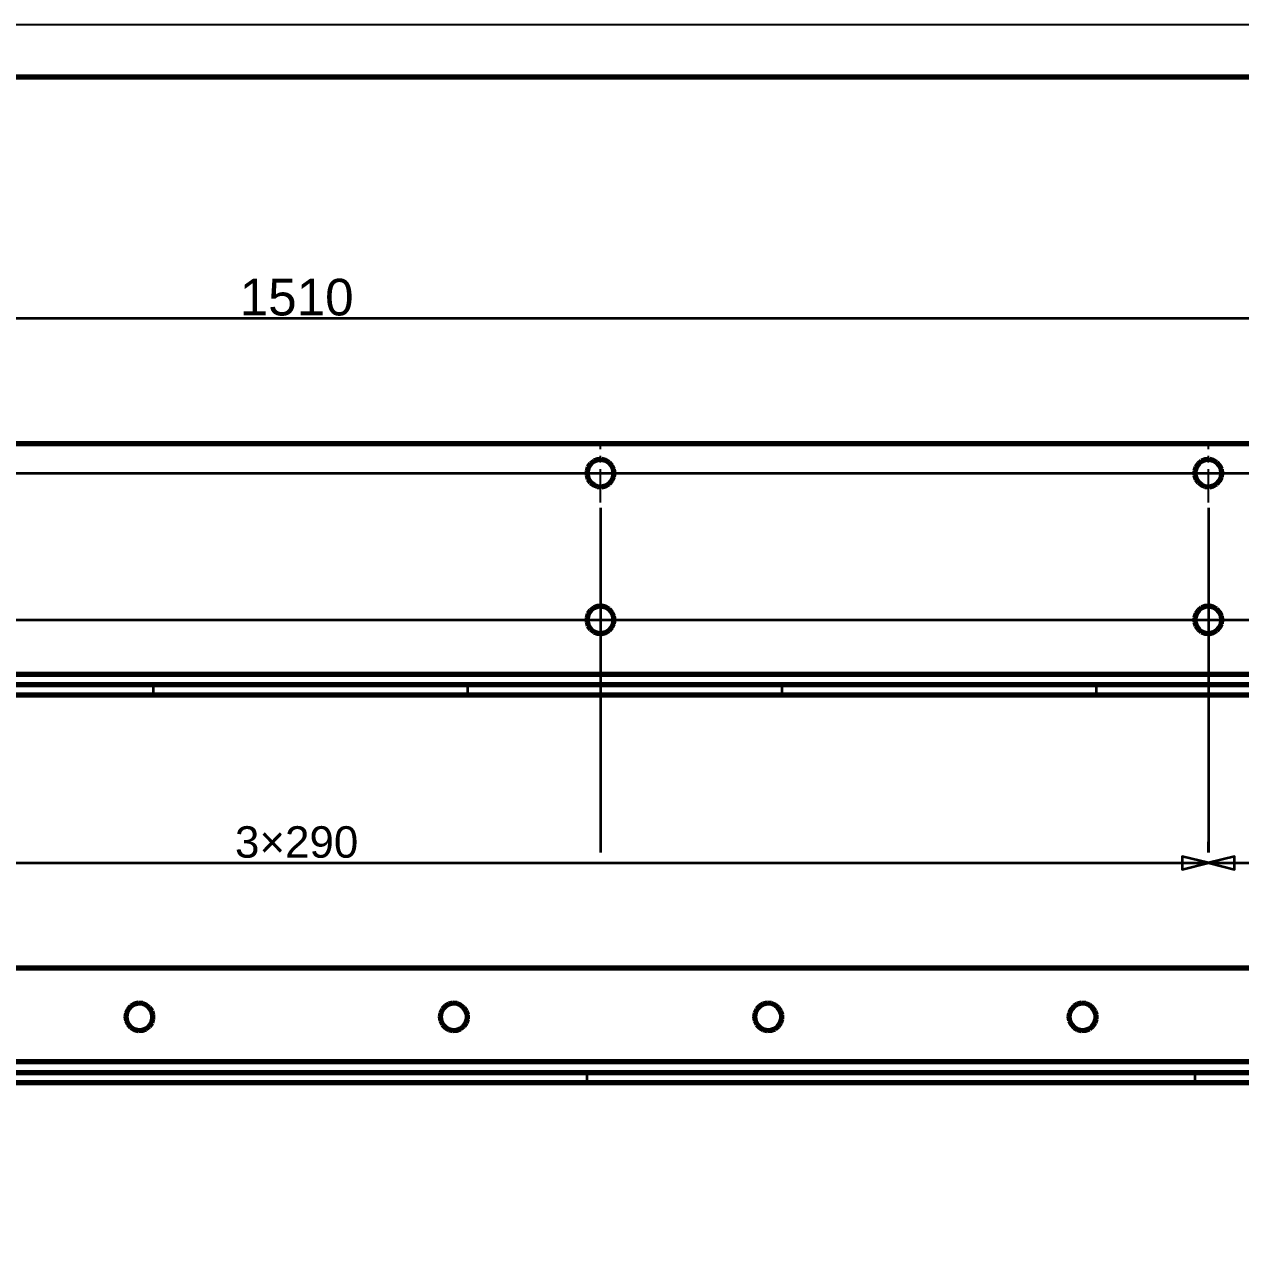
# Model space of a CAD drawing. Header units: millimetres. Extents: x 0 to 420, y 0 to 297.
# Drawn here: x 190.1 to 306.1, y 179.2 to 297 of the extents above; entities that cross this region are included whole.
import ezdxf
from ezdxf.enums import TextEntityAlignment as Align

# ---------------------------------------------------------------- set-up
doc = ezdxf.new("R2010")
doc.units = ezdxf.units.MM
doc.linetypes.add('CENTER', pattern=[5.08, 3.175, -0.635, 0.635, -0.635])
doc.linetypes.add('DASHED', pattern=[1.524, 1.27, -0.254])
doc.styles.add('GOST', font='Arial')

msp = doc.modelspace()

# ---------------------------------------------------------------- linework, layer by layer
at = {"color": 7, "lineweight": 35}
for p, q in [((65, 269), (367, 269)), ((74.3, 254.2), (382, 254.2)), ((132.3, 254.2), (382, 254.2)), ((190.3, 254.2), (382, 254.2)), ((248.3, 254.2), (382, 254.2)), ((245, 250.9), (245, 218)), ((303, 250.9), (303, 218)), ((74.3, 240.2), (382, 240.2)), ((132.3, 240.2), (382, 240.2)), ((190.3, 240.2), (382, 240.2)), ((248.3, 240.2), (382, 240.2)), ((245, 236.9), (245, 218)), ((303, 236.9), (303, 218)), ((303, 218), (303, 219)), ((303, 218), (303, 219)), ((129, 217), (303, 217)), ((303, 217), (367, 217))]:
    msp.add_line(p, q, dxfattribs=at)
at = {"color": 1, "lineweight": 70}
for p, q in [((367, 257), (65, 257)), ((243.83, 254.76), (243.71, 254.39)), ((244.05, 255.08), (243.83, 254.76)), ((244.35, 255.33), (244.05, 255.08)), ((244.71, 255.47), (244.35, 255.33)), ((245.1, 255.5), (244.71, 255.47)), ((245.47, 255.41), (245.1, 255.5)), ((245.81, 255.22), (245.47, 255.41)), ((246.07, 254.93), (245.81, 255.22)), ((246.24, 254.58), (246.07, 254.93)), ((246.3, 254.2), (246.24, 254.58)), ((301.83, 254.76), (301.71, 254.39)), ((302.05, 255.08), (301.83, 254.76)), ((302.35, 255.33), (302.05, 255.08)), ((302.71, 255.47), (302.35, 255.33)), ((303.1, 255.5), (302.71, 255.47)), ((303.47, 255.41), (303.1, 255.5)), ((303.81, 255.22), (303.47, 255.41)), ((304.07, 254.93), (303.81, 255.22)), ((304.24, 254.58), (304.07, 254.93)), ((304.3, 254.2), (304.24, 254.58)), ((243.71, 254.39), (243.71, 254.01)), ((243.71, 254.01), (243.83, 253.64)), ((243.83, 253.64), (244.05, 253.32)), ((245.81, 253.18), (246.07, 253.47)), ((246.07, 253.47), (246.24, 253.82)), ((246.24, 253.82), (246.3, 254.2)), ((301.71, 254.39), (301.71, 254.01)), ((301.71, 254.01), (301.83, 253.64)), ((301.83, 253.64), (302.05, 253.32)), ((303.81, 253.18), (304.07, 253.47)), ((304.07, 253.47), (304.24, 253.82)), ((304.24, 253.82), (304.3, 254.2)), ((244.05, 253.32), (244.35, 253.07)), ((244.35, 253.07), (244.71, 252.93)), ((244.71, 252.93), (245.1, 252.9)), ((245.1, 252.9), (245.47, 252.99)), ((245.47, 252.99), (245.81, 253.18)), ((302.05, 253.32), (302.35, 253.07)), ((302.35, 253.07), (302.71, 252.93)), ((302.71, 252.93), (303.1, 252.9)), ((303.1, 252.9), (303.47, 252.99)), ((303.47, 252.99), (303.81, 253.18)), ((243.83, 240.76), (243.71, 240.39)), ((243.71, 240.39), (243.71, 240.01)), ((244.05, 241.08), (243.83, 240.76)), ((244.35, 241.33), (244.05, 241.08)), ((244.71, 241.47), (244.35, 241.33)), ((245.1, 241.5), (244.71, 241.47)), ((245.47, 241.41), (245.1, 241.5)), ((245.81, 241.22), (245.47, 241.41)), ((246.07, 240.93), (245.81, 241.22)), ((246.24, 240.58), (246.07, 240.93)), ((246.3, 240.2), (246.24, 240.58)), ((301.83, 240.76), (301.71, 240.39)), ((301.71, 240.39), (301.71, 240.01)), ((302.05, 241.08), (301.83, 240.76)), ((302.35, 241.33), (302.05, 241.08)), ((302.71, 241.47), (302.35, 241.33)), ((303.1, 241.5), (302.71, 241.47)), ((303.47, 241.41), (303.1, 241.5)), ((303.81, 241.22), (303.47, 241.41)), ((304.07, 240.93), (303.81, 241.22)), ((304.24, 240.58), (304.07, 240.93)), ((304.3, 240.2), (304.24, 240.58)), ((243.71, 240.01), (243.83, 239.64)), ((243.83, 239.64), (244.05, 239.32)), ((244.05, 239.32), (244.35, 239.07)), ((245.81, 239.18), (246.07, 239.47)), ((246.07, 239.47), (246.24, 239.82)), ((246.24, 239.82), (246.3, 240.2)), ((301.71, 240.01), (301.83, 239.64)), ((301.83, 239.64), (302.05, 239.32)), ((302.05, 239.32), (302.35, 239.07)), ((303.81, 239.18), (304.07, 239.47)), ((304.07, 239.47), (304.24, 239.82)), ((304.24, 239.82), (304.3, 240.2)), ((244.35, 239.07), (244.71, 238.93)), ((244.71, 238.93), (245.1, 238.9)), ((245.1, 238.9), (245.47, 238.99)), ((245.47, 238.99), (245.81, 239.18)), ((302.35, 239.07), (302.71, 238.93)), ((302.71, 238.93), (303.1, 238.9)), ((303.1, 238.9), (303.47, 238.99)), ((303.47, 238.99), (303.81, 239.18)), ((65, 235), (367, 235)), ((367, 234), (65, 234)), ((367, 233), (65, 233)), ((65, 207), (367, 207)), ((199.76, 202.68), (199.7, 202.3)), ((199.93, 203.03), (199.76, 202.68)), ((200.19, 203.32), (199.93, 203.03)), ((200.53, 203.51), (200.19, 203.32)), ((200.9, 203.6), (200.53, 203.51)), ((201.29, 203.57), (200.9, 203.6)), ((201.65, 203.43), (201.29, 203.57)), ((201.95, 203.18), (201.65, 203.43)), ((202.17, 202.86), (201.95, 203.18)), ((202.29, 202.49), (202.17, 202.86)), ((229.76, 202.68), (229.7, 202.3)), ((229.93, 203.03), (229.76, 202.68)), ((230.19, 203.32), (229.93, 203.03)), ((230.53, 203.51), (230.19, 203.32)), ((230.9, 203.6), (230.53, 203.51)), ((231.29, 203.57), (230.9, 203.6)), ((231.65, 203.43), (231.29, 203.57)), ((231.95, 203.18), (231.65, 203.43)), ((232.17, 202.86), (231.95, 203.18)), ((232.29, 202.49), (232.17, 202.86)), ((259.76, 202.68), (259.7, 202.3)), ((259.93, 203.03), (259.76, 202.68)), ((260.19, 203.32), (259.93, 203.03)), ((260.53, 203.51), (260.19, 203.32)), ((260.9, 203.6), (260.53, 203.51)), ((261.29, 203.57), (260.9, 203.6)), ((261.65, 203.43), (261.29, 203.57)), ((261.95, 203.18), (261.65, 203.43)), ((262.17, 202.86), (261.95, 203.18)), ((262.29, 202.49), (262.17, 202.86)), ((289.76, 202.68), (289.7, 202.3)), ((289.93, 203.03), (289.76, 202.68)), ((290.19, 203.32), (289.93, 203.03)), ((290.53, 203.51), (290.19, 203.32)), ((290.9, 203.6), (290.53, 203.51)), ((291.29, 203.57), (290.9, 203.6)), ((291.65, 203.43), (291.29, 203.57)), ((291.95, 203.18), (291.65, 203.43)), ((292.17, 202.86), (291.95, 203.18)), ((292.29, 202.49), (292.17, 202.86)), ((199.7, 202.3), (199.76, 201.92)), ((199.76, 201.92), (199.93, 201.57)), ((199.93, 201.57), (200.19, 201.28)), ((201.95, 201.42), (202.17, 201.74)), ((202.17, 201.74), (202.29, 202.11)), ((202.29, 202.11), (202.29, 202.49)), ((229.7, 202.3), (229.76, 201.92)), ((229.76, 201.92), (229.93, 201.57)), ((229.93, 201.57), (230.19, 201.28)), ((231.95, 201.42), (232.17, 201.74)), ((232.17, 201.74), (232.29, 202.11)), ((232.29, 202.11), (232.29, 202.49)), ((259.7, 202.3), (259.76, 201.92)), ((259.76, 201.92), (259.93, 201.57)), ((259.93, 201.57), (260.19, 201.28)), ((261.95, 201.42), (262.17, 201.74)), ((262.17, 201.74), (262.29, 202.11)), ((262.29, 202.11), (262.29, 202.49)), ((289.7, 202.3), (289.76, 201.92)), ((289.76, 201.92), (289.93, 201.57)), ((289.93, 201.57), (290.19, 201.28)), ((291.95, 201.42), (292.17, 201.74)), ((292.17, 201.74), (292.29, 202.11)), ((292.29, 202.11), (292.29, 202.49)), ((200.19, 201.28), (200.53, 201.09)), ((200.53, 201.09), (200.9, 201)), ((200.9, 201), (201.29, 201.03)), ((201.29, 201.03), (201.65, 201.17)), ((201.65, 201.17), (201.95, 201.42)), ((230.19, 201.28), (230.53, 201.09)), ((230.53, 201.09), (230.9, 201)), ((230.9, 201), (231.29, 201.03)), ((231.29, 201.03), (231.65, 201.17)), ((231.65, 201.17), (231.95, 201.42)), ((260.19, 201.28), (260.53, 201.09)), ((260.53, 201.09), (260.9, 201)), ((260.9, 201), (261.29, 201.03)), ((261.29, 201.03), (261.65, 201.17)), ((261.65, 201.17), (261.95, 201.42)), ((290.19, 201.28), (290.53, 201.09)), ((290.53, 201.09), (290.9, 201)), ((290.9, 201), (291.29, 201.03)), ((291.29, 201.03), (291.65, 201.17)), ((291.65, 201.17), (291.95, 201.42)), ((367, 198), (65, 198)), ((65, 197), (367, 197)), ((367, 196), (65, 196))]:
    msp.add_line(p, q, dxfattribs=at)
at = {"color": 5, "linetype": 'DASHED', "lineweight": 35}
for p, q in [((65, 257), (367, 257)), ((243.71, 254.39), (243.83, 254.76)), ((243.83, 254.76), (244.05, 255.08)), ((244.05, 255.08), (244.35, 255.33)), ((244.35, 255.33), (244.71, 255.47)), ((244.71, 255.47), (245.1, 255.5)), ((245.1, 255.5), (245.47, 255.41)), ((245.47, 255.41), (245.81, 255.22)), ((245.81, 255.22), (246.07, 254.93)), ((246.07, 254.93), (246.24, 254.58)), ((246.24, 254.58), (246.3, 254.2)), ((301.71, 254.39), (301.83, 254.76)), ((301.83, 254.76), (302.05, 255.08)), ((302.05, 255.08), (302.35, 255.33)), ((302.35, 255.33), (302.71, 255.47)), ((302.71, 255.47), (303.1, 255.5)), ((303.1, 255.5), (303.47, 255.41)), ((303.47, 255.41), (303.81, 255.22)), ((303.81, 255.22), (304.07, 254.93)), ((304.07, 254.93), (304.24, 254.58)), ((304.24, 254.58), (304.3, 254.2)), ((243.71, 254.01), (243.71, 254.39)), ((243.83, 253.64), (243.71, 254.01)), ((244.05, 253.32), (243.83, 253.64)), ((246.07, 253.47), (245.81, 253.18)), ((246.24, 253.82), (246.07, 253.47)), ((246.3, 254.2), (246.24, 253.82)), ((301.71, 254.01), (301.71, 254.39)), ((301.83, 253.64), (301.71, 254.01)), ((302.05, 253.32), (301.83, 253.64)), ((304.07, 253.47), (303.81, 253.18)), ((304.24, 253.82), (304.07, 253.47)), ((304.3, 254.2), (304.24, 253.82)), ((244.35, 253.07), (244.05, 253.32)), ((244.71, 252.93), (244.35, 253.07)), ((245.1, 252.9), (244.71, 252.93)), ((245.47, 252.99), (245.1, 252.9)), ((245.81, 253.18), (245.47, 252.99)), ((302.35, 253.07), (302.05, 253.32)), ((302.71, 252.93), (302.35, 253.07)), ((303.1, 252.9), (302.71, 252.93)), ((303.47, 252.99), (303.1, 252.9)), ((303.81, 253.18), (303.47, 252.99)), ((243.71, 240.39), (243.83, 240.76)), ((243.71, 240.01), (243.71, 240.39)), ((243.83, 240.76), (244.05, 241.08)), ((244.05, 241.08), (244.35, 241.33)), ((244.35, 241.33), (244.71, 241.47)), ((244.71, 241.47), (245.1, 241.5)), ((245.1, 241.5), (245.47, 241.41)), ((245.47, 241.41), (245.81, 241.22)), ((245.81, 241.22), (246.07, 240.93)), ((246.07, 240.93), (246.24, 240.58)), ((246.24, 240.58), (246.3, 240.2)), ((301.71, 240.39), (301.83, 240.76)), ((301.71, 240.01), (301.71, 240.39)), ((301.83, 240.76), (302.05, 241.08)), ((302.05, 241.08), (302.35, 241.33)), ((302.35, 241.33), (302.71, 241.47)), ((302.71, 241.47), (303.1, 241.5)), ((303.1, 241.5), (303.47, 241.41)), ((303.47, 241.41), (303.81, 241.22)), ((303.81, 241.22), (304.07, 240.93)), ((304.07, 240.93), (304.24, 240.58)), ((304.24, 240.58), (304.3, 240.2)), ((243.83, 239.64), (243.71, 240.01)), ((244.05, 239.32), (243.83, 239.64)), ((244.35, 239.07), (244.05, 239.32)), ((246.07, 239.47), (245.81, 239.18)), ((246.24, 239.82), (246.07, 239.47)), ((246.3, 240.2), (246.24, 239.82)), ((301.83, 239.64), (301.71, 240.01)), ((302.05, 239.32), (301.83, 239.64)), ((302.35, 239.07), (302.05, 239.32)), ((304.07, 239.47), (303.81, 239.18)), ((304.24, 239.82), (304.07, 239.47)), ((304.3, 240.2), (304.24, 239.82)), ((244.71, 238.93), (244.35, 239.07)), ((245.1, 238.9), (244.71, 238.93)), ((245.47, 238.99), (245.1, 238.9)), ((245.81, 239.18), (245.47, 238.99)), ((302.71, 238.93), (302.35, 239.07)), ((303.1, 238.9), (302.71, 238.93)), ((303.47, 238.99), (303.1, 238.9)), ((303.81, 239.18), (303.47, 238.99)), ((65, 234), (367, 234)), ((199.73, 234), (199.7, 234)), ((199.7, 234), (199.73, 234)), ((199.83, 234), (199.73, 234)), ((199.73, 234), (199.83, 234)), ((199.98, 234), (199.83, 234)), ((199.83, 234), (199.98, 234)), ((200.19, 234), (199.98, 234)), ((199.98, 234), (200.19, 234)), ((200.44, 234), (200.19, 234)), ((200.19, 234), (200.44, 234)), ((200.71, 234), (200.44, 234)), ((200.44, 234), (200.71, 234)), ((201, 234), (200.71, 234)), ((200.71, 234), (201, 234)), ((201.29, 234), (201, 234)), ((201, 234), (201.29, 234)), ((201.56, 234), (201.29, 234)), ((201.29, 234), (201.56, 234)), ((201.81, 234), (201.56, 234)), ((201.56, 234), (201.81, 234)), ((202.02, 234), (201.81, 234)), ((201.81, 234), (202.02, 234)), ((202.17, 234), (202.02, 234)), ((202.02, 234), (202.17, 234)), ((202.27, 234), (202.17, 234)), ((202.17, 234), (202.27, 234)), ((202.3, 234), (202.27, 234)), ((202.27, 234), (202.3, 234)), ((202.3, 234), (202.3, 233)), ((229.73, 234), (229.7, 234)), ((229.7, 234), (229.73, 234)), ((229.83, 234), (229.73, 234)), ((229.73, 234), (229.83, 234)), ((229.98, 234), (229.83, 234)), ((229.83, 234), (229.98, 234)), ((230.19, 234), (229.98, 234)), ((229.98, 234), (230.19, 234)), ((230.44, 234), (230.19, 234)), ((230.19, 234), (230.44, 234)), ((230.71, 234), (230.44, 234)), ((230.44, 234), (230.71, 234)), ((231, 234), (230.71, 234)), ((230.71, 234), (231, 234)), ((231.29, 234), (231, 234)), ((231, 234), (231.29, 234)), ((231.56, 234), (231.29, 234)), ((231.29, 234), (231.56, 234)), ((231.81, 234), (231.56, 234)), ((231.56, 234), (231.81, 234)), ((232.02, 234), (231.81, 234)), ((231.81, 234), (232.02, 234)), ((232.17, 234), (232.02, 234)), ((232.02, 234), (232.17, 234)), ((232.27, 234), (232.17, 234)), ((232.17, 234), (232.27, 234)), ((232.3, 234), (232.27, 234)), ((232.27, 234), (232.3, 234)), ((232.3, 234), (232.3, 233)), ((259.73, 234), (259.7, 234)), ((259.7, 234), (259.73, 234)), ((259.83, 234), (259.73, 234)), ((259.73, 234), (259.83, 234)), ((259.98, 234), (259.83, 234)), ((259.83, 234), (259.98, 234)), ((260.19, 234), (259.98, 234)), ((259.98, 234), (260.19, 234)), ((260.44, 234), (260.19, 234)), ((260.19, 234), (260.44, 234)), ((260.71, 234), (260.44, 234)), ((260.44, 234), (260.71, 234)), ((261, 234), (260.71, 234)), ((260.71, 234), (261, 234)), ((261.29, 234), (261, 234)), ((261, 234), (261.29, 234)), ((261.56, 234), (261.29, 234)), ((261.29, 234), (261.56, 234)), ((261.81, 234), (261.56, 234)), ((261.56, 234), (261.81, 234)), ((262.02, 234), (261.81, 234)), ((261.81, 234), (262.02, 234)), ((262.17, 234), (262.02, 234)), ((262.02, 234), (262.17, 234)), ((262.27, 234), (262.17, 234)), ((262.17, 234), (262.27, 234)), ((262.3, 234), (262.27, 234)), ((262.27, 234), (262.3, 234)), ((262.3, 234), (262.3, 233)), ((289.73, 234), (289.7, 234)), ((289.7, 234), (289.73, 234)), ((289.83, 234), (289.73, 234)), ((289.73, 234), (289.83, 234)), ((289.98, 234), (289.83, 234)), ((289.83, 234), (289.98, 234)), ((290.19, 234), (289.98, 234)), ((289.98, 234), (290.19, 234)), ((290.44, 234), (290.19, 234)), ((290.19, 234), (290.44, 234)), ((290.71, 234), (290.44, 234)), ((290.44, 234), (290.71, 234)), ((291, 234), (290.71, 234)), ((290.71, 234), (291, 234)), ((291.29, 234), (291, 234)), ((291, 234), (291.29, 234)), ((291.56, 234), (291.29, 234)), ((291.29, 234), (291.56, 234)), ((291.81, 234), (291.56, 234)), ((291.56, 234), (291.81, 234)), ((292.02, 234), (291.81, 234)), ((291.81, 234), (292.02, 234)), ((292.17, 234), (292.02, 234)), ((292.02, 234), (292.17, 234)), ((292.27, 234), (292.17, 234)), ((292.17, 234), (292.27, 234)), ((292.3, 234), (292.27, 234)), ((292.27, 234), (292.3, 234)), ((292.3, 234), (292.3, 233)), ((367, 233), (65, 233)), ((199.73, 233), (199.7, 233)), ((199.7, 233), (199.73, 233)), ((199.83, 233), (199.73, 233)), ((199.73, 233), (199.83, 233)), ((199.98, 233), (199.83, 233)), ((199.83, 233), (199.98, 233)), ((200.19, 233), (199.98, 233)), ((199.98, 233), (200.19, 233)), ((200.44, 233), (200.19, 233)), ((200.19, 233), (200.44, 233)), ((200.71, 233), (200.44, 233)), ((200.44, 233), (200.71, 233)), ((201, 233), (200.71, 233)), ((200.71, 233), (201, 233)), ((201.29, 233), (201, 233)), ((201, 233), (201.29, 233)), ((201.56, 233), (201.29, 233)), ((201.29, 233), (201.56, 233)), ((201.81, 233), (201.56, 233)), ((201.56, 233), (201.81, 233)), ((202.02, 233), (201.81, 233)), ((201.81, 233), (202.02, 233)), ((202.17, 233), (202.02, 233)), ((202.02, 233), (202.17, 233)), ((202.27, 233), (202.17, 233)), ((202.17, 233), (202.27, 233)), ((202.3, 233), (202.27, 233)), ((202.27, 233), (202.3, 233)), ((229.73, 233), (229.7, 233)), ((229.7, 233), (229.73, 233)), ((229.83, 233), (229.73, 233)), ((229.73, 233), (229.83, 233)), ((229.98, 233), (229.83, 233)), ((229.83, 233), (229.98, 233)), ((230.19, 233), (229.98, 233)), ((229.98, 233), (230.19, 233)), ((230.44, 233), (230.19, 233)), ((230.19, 233), (230.44, 233)), ((230.71, 233), (230.44, 233)), ((230.44, 233), (230.71, 233)), ((231, 233), (230.71, 233)), ((230.71, 233), (231, 233)), ((231.29, 233), (231, 233)), ((231, 233), (231.29, 233)), ((231.56, 233), (231.29, 233)), ((231.29, 233), (231.56, 233)), ((231.81, 233), (231.56, 233)), ((231.56, 233), (231.81, 233)), ((232.02, 233), (231.81, 233)), ((231.81, 233), (232.02, 233)), ((232.17, 233), (232.02, 233)), ((232.02, 233), (232.17, 233)), ((232.27, 233), (232.17, 233)), ((232.17, 233), (232.27, 233)), ((232.3, 233), (232.27, 233)), ((232.27, 233), (232.3, 233)), ((259.73, 233), (259.7, 233)), ((259.7, 233), (259.73, 233)), ((259.83, 233), (259.73, 233)), ((259.73, 233), (259.83, 233)), ((259.98, 233), (259.83, 233)), ((259.83, 233), (259.98, 233)), ((260.19, 233), (259.98, 233)), ((259.98, 233), (260.19, 233)), ((260.44, 233), (260.19, 233)), ((260.19, 233), (260.44, 233)), ((260.71, 233), (260.44, 233)), ((260.44, 233), (260.71, 233)), ((261, 233), (260.71, 233)), ((260.71, 233), (261, 233)), ((261.29, 233), (261, 233)), ((261, 233), (261.29, 233)), ((261.56, 233), (261.29, 233)), ((261.29, 233), (261.56, 233)), ((261.81, 233), (261.56, 233)), ((261.56, 233), (261.81, 233)), ((262.02, 233), (261.81, 233)), ((261.81, 233), (262.02, 233)), ((262.17, 233), (262.02, 233)), ((262.02, 233), (262.17, 233)), ((262.27, 233), (262.17, 233)), ((262.17, 233), (262.27, 233)), ((262.3, 233), (262.27, 233)), ((262.27, 233), (262.3, 233)), ((289.73, 233), (289.7, 233)), ((289.7, 233), (289.73, 233)), ((289.83, 233), (289.73, 233)), ((289.73, 233), (289.83, 233)), ((289.98, 233), (289.83, 233)), ((289.83, 233), (289.98, 233)), ((290.19, 233), (289.98, 233)), ((289.98, 233), (290.19, 233)), ((290.44, 233), (290.19, 233)), ((290.19, 233), (290.44, 233)), ((290.71, 233), (290.44, 233)), ((290.44, 233), (290.71, 233)), ((291, 233), (290.71, 233)), ((290.71, 233), (291, 233)), ((291.29, 233), (291, 233)), ((291, 233), (291.29, 233)), ((291.56, 233), (291.29, 233)), ((291.29, 233), (291.56, 233)), ((291.81, 233), (291.56, 233)), ((291.56, 233), (291.81, 233)), ((292.02, 233), (291.81, 233)), ((291.81, 233), (292.02, 233)), ((292.17, 233), (292.02, 233)), ((292.02, 233), (292.17, 233)), ((292.27, 233), (292.17, 233)), ((292.17, 233), (292.27, 233)), ((292.3, 233), (292.27, 233)), ((292.27, 233), (292.3, 233)), ((65, 207), (367, 207)), ((199.7, 202.3), (199.76, 202.68)), ((199.76, 202.68), (199.93, 203.03)), ((199.93, 203.03), (200.19, 203.32)), ((200.19, 203.32), (200.53, 203.51)), ((200.53, 203.51), (200.9, 203.6)), ((200.9, 203.6), (201.29, 203.57)), ((201.29, 203.57), (201.65, 203.43)), ((201.65, 203.43), (201.95, 203.18)), ((201.95, 203.18), (202.17, 202.86)), ((202.17, 202.86), (202.29, 202.49)), ((229.7, 202.3), (229.76, 202.68)), ((229.76, 202.68), (229.93, 203.03)), ((229.93, 203.03), (230.19, 203.32)), ((230.19, 203.32), (230.53, 203.51)), ((230.53, 203.51), (230.9, 203.6)), ((230.9, 203.6), (231.29, 203.57)), ((231.29, 203.57), (231.65, 203.43)), ((231.65, 203.43), (231.95, 203.18)), ((231.95, 203.18), (232.17, 202.86)), ((232.17, 202.86), (232.29, 202.49)), ((259.7, 202.3), (259.76, 202.68)), ((259.76, 202.68), (259.93, 203.03)), ((259.93, 203.03), (260.19, 203.32)), ((260.19, 203.32), (260.53, 203.51)), ((260.53, 203.51), (260.9, 203.6)), ((260.9, 203.6), (261.29, 203.57)), ((261.29, 203.57), (261.65, 203.43)), ((261.65, 203.43), (261.95, 203.18)), ((261.95, 203.18), (262.17, 202.86)), ((262.17, 202.86), (262.29, 202.49)), ((289.7, 202.3), (289.76, 202.68)), ((289.76, 202.68), (289.93, 203.03)), ((289.93, 203.03), (290.19, 203.32)), ((290.19, 203.32), (290.53, 203.51)), ((290.53, 203.51), (290.9, 203.6)), ((290.9, 203.6), (291.29, 203.57)), ((291.29, 203.57), (291.65, 203.43)), ((291.65, 203.43), (291.95, 203.18)), ((291.95, 203.18), (292.17, 202.86)), ((292.17, 202.86), (292.29, 202.49)), ((199.76, 201.92), (199.7, 202.3)), ((199.93, 201.57), (199.76, 201.92)), ((200.19, 201.28), (199.93, 201.57)), ((202.17, 201.74), (201.95, 201.42)), ((202.29, 202.11), (202.17, 201.74)), ((202.29, 202.49), (202.29, 202.11)), ((229.76, 201.92), (229.7, 202.3)), ((229.93, 201.57), (229.76, 201.92)), ((230.19, 201.28), (229.93, 201.57)), ((232.17, 201.74), (231.95, 201.42)), ((232.29, 202.11), (232.17, 201.74)), ((232.29, 202.49), (232.29, 202.11)), ((259.76, 201.92), (259.7, 202.3)), ((259.93, 201.57), (259.76, 201.92)), ((260.19, 201.28), (259.93, 201.57)), ((262.17, 201.74), (261.95, 201.42)), ((262.29, 202.11), (262.17, 201.74)), ((262.29, 202.49), (262.29, 202.11)), ((289.76, 201.92), (289.7, 202.3)), ((289.93, 201.57), (289.76, 201.92)), ((290.19, 201.28), (289.93, 201.57)), ((292.17, 201.74), (291.95, 201.42)), ((292.29, 202.11), (292.17, 201.74)), ((292.29, 202.49), (292.29, 202.11)), ((200.53, 201.09), (200.19, 201.28)), ((200.9, 201), (200.53, 201.09)), ((201.29, 201.03), (200.9, 201)), ((201.65, 201.17), (201.29, 201.03)), ((201.95, 201.42), (201.65, 201.17)), ((230.53, 201.09), (230.19, 201.28)), ((230.9, 201), (230.53, 201.09)), ((231.29, 201.03), (230.9, 201)), ((231.65, 201.17), (231.29, 201.03)), ((231.95, 201.42), (231.65, 201.17)), ((260.53, 201.09), (260.19, 201.28)), ((260.9, 201), (260.53, 201.09)), ((261.29, 201.03), (260.9, 201)), ((261.65, 201.17), (261.29, 201.03)), ((261.95, 201.42), (261.65, 201.17)), ((290.53, 201.09), (290.19, 201.28)), ((290.9, 201), (290.53, 201.09)), ((291.29, 201.03), (290.9, 201)), ((291.65, 201.17), (291.29, 201.03)), ((291.95, 201.42), (291.65, 201.17)), ((367, 197), (65, 197)), ((243.7, 197), (243.7, 196)), ((243.7, 197), (243.73, 197)), ((243.73, 197), (243.7, 197)), ((243.7, 197), (243.7, 196)), ((243.7, 197), (243.73, 197)), ((243.73, 197), (243.7, 197)), ((243.73, 197), (243.83, 197)), ((243.83, 197), (243.73, 197)), ((243.73, 197), (243.83, 197)), ((243.83, 197), (243.73, 197)), ((243.83, 197), (243.98, 197)), ((243.98, 197), (243.83, 197)), ((243.83, 197), (243.98, 197)), ((243.98, 197), (243.83, 197)), ((243.98, 197), (244.19, 197)), ((244.19, 197), (243.98, 197)), ((243.98, 197), (244.19, 197)), ((244.19, 197), (243.98, 197)), ((244.19, 197), (244.44, 197)), ((244.44, 197), (244.19, 197)), ((244.19, 197), (244.44, 197)), ((244.44, 197), (244.19, 197)), ((244.44, 197), (244.71, 197)), ((244.71, 197), (244.44, 197)), ((244.44, 197), (244.71, 197)), ((244.71, 197), (244.44, 197)), ((244.71, 197), (245, 197)), ((245, 197), (244.71, 197)), ((244.71, 197), (245, 197)), ((245, 197), (244.71, 197)), ((245, 197), (245.29, 197)), ((245.29, 197), (245, 197)), ((245, 197), (245.29, 197)), ((245.29, 197), (245, 197)), ((245.29, 197), (245.56, 197)), ((245.56, 197), (245.29, 197)), ((245.29, 197), (245.56, 197)), ((245.56, 197), (245.29, 197)), ((245.56, 197), (245.81, 197)), ((245.81, 197), (245.56, 197)), ((245.56, 197), (245.81, 197)), ((245.81, 197), (245.56, 197)), ((245.81, 197), (246.02, 197)), ((246.02, 197), (245.81, 197)), ((245.81, 197), (246.02, 197)), ((246.02, 197), (245.81, 197)), ((246.02, 197), (246.17, 197)), ((246.17, 197), (246.02, 197)), ((246.02, 197), (246.17, 197)), ((246.17, 197), (246.02, 197)), ((246.17, 197), (246.27, 197)), ((246.27, 197), (246.17, 197)), ((246.17, 197), (246.27, 197)), ((246.27, 197), (246.17, 197)), ((246.27, 197), (246.3, 197)), ((246.3, 197), (246.27, 197)), ((246.27, 197), (246.3, 197)), ((246.3, 197), (246.27, 197)), ((301.7, 197), (301.7, 196)), ((301.7, 197), (301.73, 197)), ((301.73, 197), (301.7, 197)), ((301.7, 197), (301.7, 196)), ((301.7, 197), (301.73, 197)), ((301.73, 197), (301.7, 197)), ((301.73, 197), (301.83, 197)), ((301.83, 197), (301.73, 197)), ((301.73, 197), (301.83, 197)), ((301.83, 197), (301.73, 197)), ((301.83, 197), (301.98, 197)), ((301.98, 197), (301.83, 197)), ((301.83, 197), (301.98, 197)), ((301.98, 197), (301.83, 197)), ((301.98, 197), (302.19, 197)), ((302.19, 197), (301.98, 197)), ((301.98, 197), (302.19, 197)), ((302.19, 197), (301.98, 197)), ((302.19, 197), (302.44, 197)), ((302.44, 197), (302.19, 197)), ((302.19, 197), (302.44, 197)), ((302.44, 197), (302.19, 197)), ((302.44, 197), (302.71, 197)), ((302.71, 197), (302.44, 197)), ((302.44, 197), (302.71, 197)), ((302.71, 197), (302.44, 197)), ((302.71, 197), (303, 197)), ((303, 197), (302.71, 197)), ((302.71, 197), (303, 197)), ((303, 197), (302.71, 197)), ((303, 197), (303.29, 197)), ((303.29, 197), (303, 197)), ((303, 197), (303.29, 197)), ((303.29, 197), (303, 197)), ((303.29, 197), (303.56, 197)), ((303.56, 197), (303.29, 197)), ((303.29, 197), (303.56, 197)), ((303.56, 197), (303.29, 197)), ((303.56, 197), (303.81, 197)), ((303.81, 197), (303.56, 197)), ((303.56, 197), (303.81, 197)), ((303.81, 197), (303.56, 197)), ((303.81, 197), (304.02, 197)), ((304.02, 197), (303.81, 197)), ((303.81, 197), (304.02, 197)), ((304.02, 197), (303.81, 197)), ((304.02, 197), (304.17, 197)), ((304.17, 197), (304.02, 197)), ((304.02, 197), (304.17, 197)), ((304.17, 197), (304.02, 197)), ((304.17, 197), (304.27, 197)), ((304.27, 197), (304.17, 197)), ((304.17, 197), (304.27, 197)), ((304.27, 197), (304.17, 197)), ((304.27, 197), (304.3, 197)), ((304.3, 197), (304.27, 197)), ((304.27, 197), (304.3, 197)), ((304.3, 197), (304.27, 197)), ((65, 196), (367, 196)), ((243.7, 196), (243.73, 196)), ((243.73, 196), (243.7, 196)), ((243.7, 196), (243.73, 196)), ((243.73, 196), (243.7, 196)), ((243.73, 196), (243.83, 196)), ((243.83, 196), (243.73, 196)), ((243.73, 196), (243.83, 196)), ((243.83, 196), (243.73, 196)), ((243.83, 196), (243.98, 196)), ((243.98, 196), (243.83, 196)), ((243.83, 196), (243.98, 196)), ((243.98, 196), (243.83, 196)), ((243.98, 196), (244.19, 196)), ((244.19, 196), (243.98, 196)), ((243.98, 196), (244.19, 196)), ((244.19, 196), (243.98, 196)), ((244.19, 196), (244.44, 196)), ((244.44, 196), (244.19, 196)), ((244.19, 196), (244.44, 196)), ((244.44, 196), (244.19, 196)), ((244.44, 196), (244.71, 196)), ((244.71, 196), (244.44, 196)), ((244.44, 196), (244.71, 196)), ((244.71, 196), (244.44, 196)), ((244.71, 196), (245, 196)), ((245, 196), (244.71, 196)), ((244.71, 196), (245, 196)), ((245, 196), (244.71, 196)), ((245, 196), (245.29, 196)), ((245.29, 196), (245, 196)), ((245, 196), (245.29, 196)), ((245.29, 196), (245, 196)), ((245.29, 196), (245.56, 196)), ((245.56, 196), (245.29, 196)), ((245.29, 196), (245.56, 196)), ((245.56, 196), (245.29, 196)), ((245.56, 196), (245.81, 196)), ((245.81, 196), (245.56, 196)), ((245.56, 196), (245.81, 196)), ((245.81, 196), (245.56, 196)), ((245.81, 196), (246.02, 196)), ((246.02, 196), (245.81, 196)), ((245.81, 196), (246.02, 196)), ((246.02, 196), (245.81, 196)), ((246.02, 196), (246.17, 196)), ((246.17, 196), (246.02, 196)), ((246.02, 196), (246.17, 196)), ((246.17, 196), (246.02, 196)), ((246.17, 196), (246.27, 196)), ((246.27, 196), (246.17, 196)), ((246.17, 196), (246.27, 196)), ((246.27, 196), (246.17, 196)), ((246.27, 196), (246.3, 196)), ((246.3, 196), (246.27, 196)), ((246.27, 196), (246.3, 196)), ((246.3, 196), (246.27, 196)), ((301.7, 196), (301.73, 196)), ((301.73, 196), (301.7, 196)), ((301.7, 196), (301.73, 196)), ((301.73, 196), (301.7, 196)), ((301.73, 196), (301.83, 196)), ((301.83, 196), (301.73, 196)), ((301.73, 196), (301.83, 196)), ((301.83, 196), (301.73, 196)), ((301.83, 196), (301.98, 196)), ((301.98, 196), (301.83, 196)), ((301.83, 196), (301.98, 196)), ((301.98, 196), (301.83, 196)), ((301.98, 196), (302.19, 196)), ((302.19, 196), (301.98, 196)), ((301.98, 196), (302.19, 196)), ((302.19, 196), (301.98, 196)), ((302.19, 196), (302.44, 196)), ((302.44, 196), (302.19, 196)), ((302.19, 196), (302.44, 196)), ((302.44, 196), (302.19, 196)), ((302.44, 196), (302.71, 196)), ((302.71, 196), (302.44, 196)), ((302.44, 196), (302.71, 196)), ((302.71, 196), (302.44, 196)), ((302.71, 196), (303, 196)), ((303, 196), (302.71, 196)), ((302.71, 196), (303, 196)), ((303, 196), (302.71, 196)), ((303, 196), (303.29, 196)), ((303.29, 196), (303, 196)), ((303, 196), (303.29, 196)), ((303.29, 196), (303, 196)), ((303.29, 196), (303.56, 196)), ((303.56, 196), (303.29, 196)), ((303.29, 196), (303.56, 196)), ((303.56, 196), (303.29, 196)), ((303.56, 196), (303.81, 196)), ((303.81, 196), (303.56, 196)), ((303.56, 196), (303.81, 196)), ((303.81, 196), (303.56, 196)), ((303.81, 196), (304.02, 196)), ((304.02, 196), (303.81, 196)), ((303.81, 196), (304.02, 196)), ((304.02, 196), (303.81, 196)), ((304.02, 196), (304.17, 196)), ((304.17, 196), (304.02, 196)), ((304.02, 196), (304.17, 196)), ((304.17, 196), (304.02, 196)), ((304.17, 196), (304.27, 196)), ((304.27, 196), (304.17, 196)), ((304.17, 196), (304.27, 196)), ((304.27, 196), (304.17, 196)), ((304.27, 196), (304.3, 196)), ((304.3, 196), (304.27, 196)), ((304.27, 196), (304.3, 196)), ((304.3, 196), (304.27, 196))]:
    msp.add_line(p, q, dxfattribs=at)
at = {"color": 4, "linetype": 'CENTER', "lineweight": 25}
for p, q in [((245, 251.4), (245, 257)), ((303, 251.4), (303, 257)), ((242.2, 254.2), (247.8, 254.2)), ((300.2, 254.2), (305.8, 254.2)), ((245, 237.4), (245, 243)), ((303, 237.4), (303, 243)), ((242.2, 240.2), (247.8, 240.2)), ((300.2, 240.2), (305.8, 240.2))]:
    msp.add_line(p, q, dxfattribs=at)
at = {"color": 7, "lineweight": 25}
msp.add_lwpolyline([(0, 0), (420, 0), (420, 297), (0, 297)], close=True, dxfattribs=at)
at = {"color": 7, "lineweight": 70}
msp.add_lwpolyline([(20, 5), (415, 5), (415, 292), (20, 292)], close=True, dxfattribs=at)
at = {"color": 7, "lineweight": 35}
for points in [[(303, 217), (300.5, 217.62), (300.5, 216.38)], [(303, 217), (305.5, 216.38), (305.5, 217.62)]]:
    msp.add_lwpolyline(points, close=True, dxfattribs=at)

# ---------------------------------------------------------------- texts
at = {"color": 7, "style": 'GOST'}
for s, height, p in [('1510', 3.5, (216, 271)), ('3×290', 3, (216, 219))]:
    msp.add_text(s, height=height, dxfattribs=at).set_placement(p, align=Align.MIDDLE)

doc.saveas('drawing.dxf')
